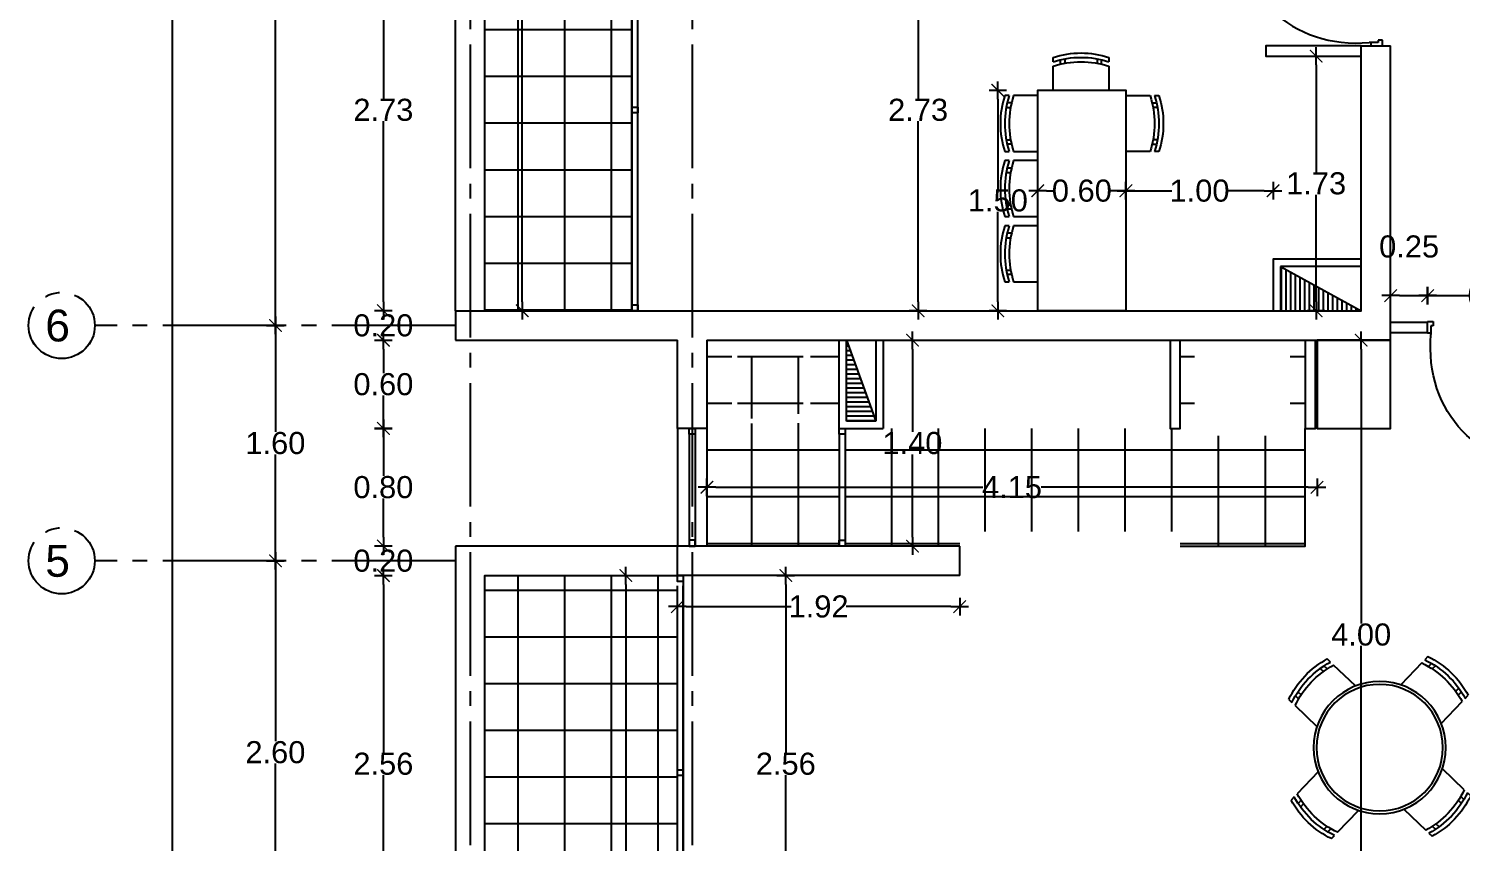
# Model space of a CAD drawing. Header units: millimetres. Extents: x 1217 to 2428, y 234 to 644.
# Drawn here: x 2349.98 to 2359.72, y 469.82 to 475.35 of the extents above; entities that cross this region are included whole.
import ezdxf

# ---------------------------------------------------------------- set-up
doc = ezdxf.new("R2010")
doc.units = ezdxf.units.MM
doc.linetypes.add('ACAD_ISO04W100', pattern=[30, 24, -3, 0, -3])
doc.layers.get('0').update_dxf_attribs({"lineweight": 5})
for name, color, linetype in [('0.1', 251, 'Continuous'), ('0.2', 2, 'Continuous'), ('0.3', 6, 'Continuous'), ('COTAS', 252, 'Continuous'), ('COTAS INTERIORES', 3, 'Continuous'), ('EJES', 8, 'Continuous'), ('MURO', 5, 'Continuous'), ('MUROS', 7, 'Continuous'), ('PUERTAS', 2, 'Continuous'), ('SHAFT', 3, 'Continuous')]:
    doc.layers.add(name, color=color, linetype=linetype)
doc.styles.add('INTERARQ', font='arial.ttf')
doc.styles.get("Standard").update_dxf_attribs({"font": 'arial.ttf'})
doc.dimstyles.new('ESCALA_1-50', dxfattribs={"dimtxt": 0.15, "dimasz": 0.06, "dimexe": 0.18, "dimexo": 0.0625, "dimgap": 0, "dimtad": 0, "dimtih": 1, "dimtoh": 1, "dimzin": 0, "dimdsep": 46, "dimtxsty": 'INTERARQ', "dimblk": 'DIMTICK', "dimcen": 0, "dimse1": 1, "dimse2": 1, "dimclrd": 256, "dimclre": 1, "dimclrt": 2, "dimadec": 0, "dimazin": 0, "dimtfac": 4.5, "dimtofl": 0, "dimtmove": 2, "dimatfit": 3, "dimldrblk": 'DIMTICK', "dimfxl": 1, "dimtolj": 1, "dimtzin": 0, "dimarcsym": 0})
pattern_1 = [(90, (807.40966, -346.0244), (-0.31749764, 2e-16), []), (180, (807.40966, -346.0244), (-2e-16, -0.31749764), [])]

# ---------------------------------------------------------------- blocks, each defined once
blk = doc.blocks.new('com')
at = {"layer": '0.1'}
for p, q in [((-0.3421, 0.6108), (-0.3209, 0.5896)), ((0.3209, 0.5896), (0.3421, 0.6108)), ((-0.3917, 0.5473), (-0.3705, 0.526)), ((-0.3449, 0.5429), (-0.3661, 0.5641)), ((-0.2997, 0.5684), (-0.1541, 0.4228)), ((0.1541, 0.4228), (0.2997, 0.5684)), ((0.3449, 0.5429), (0.3661, 0.5641)), ((0.3917, 0.5473), (0.3705, 0.526)), ((-0.5473, 0.3917), (-0.526, 0.3705)), ((0.5473, 0.3917), (0.526, 0.3705)), ((-0.5896, 0.3209), (-0.6108, 0.3421)), ((-0.4228, 0.1541), (-0.5684, 0.2997)), ((-0.5429, 0.3449), (-0.5641, 0.3661)), ((0.5684, 0.2997), (0.4228, 0.1541)), ((0.5429, 0.3449), (0.5641, 0.3661)), ((0.6108, 0.3421), (0.5896, 0.3209)), ((-0.5684, -0.2997), (-0.4228, -0.1541)), ((0.4228, -0.1541), (0.5684, -0.2997)), ((-0.6108, -0.3421), (-0.5896, -0.3209)), ((-0.5429, -0.3449), (-0.5641, -0.3661)), ((-0.5473, -0.3917), (-0.526, -0.3705)), ((0.5473, -0.3917), (0.526, -0.3705)), ((0.5429, -0.3449), (0.5641, -0.3661)), ((0.5896, -0.3209), (0.6108, -0.3421)), ((-0.1541, -0.4228), (-0.2997, -0.5684)), ((0.2997, -0.5684), (0.1541, -0.4228)), ((-0.3917, -0.5473), (-0.3705, -0.526)), ((-0.3449, -0.5429), (-0.3661, -0.5641)), ((0.3449, -0.5429), (0.3661, -0.5641)), ((0.3917, -0.5473), (0.3705, -0.526)), ((-0.3209, -0.5896), (-0.3421, -0.6108)), ((0.3421, -0.6108), (0.3209, -0.5896))]:
    blk.add_line(p, q, dxfattribs=at)
for radius in [0.45, 0.43]:
    blk.add_circle((0, 0), radius, dxfattribs=at)
for centre, start, end in [((-0.0616, 0.0616), 117.05475, 152.94525), ((-0.0404, 0.0404), 117.05475, 152.94525), ((0.0404, 0.0404), 27.05475, 62.94525), ((0.0616, 0.0616), 27.05475, 62.94525), ((-0.0192, 0.0192), 117.05475, 152.94525), ((0.0192, 0.0192), 27.05475, 62.94525), ((-0.0616, -0.0616), 207.05475, 242.94525), ((-0.0404, -0.0404), 207.05475, 242.94525), ((-0.0192, -0.0192), 207.05475, 242.94525), ((0.0192, -0.0192), 297.05475, 332.94525), ((0.0404, -0.0404), 297.05475, 332.94525), ((0.0616, -0.0616), 297.05475, 332.94525)]:
    blk.add_arc(centre, 0.6167, start, end, dxfattribs=at)
blk = doc.blocks.new('FGFGFGFG')
at = {"layer": 'PUERTAS'}
for p, q in [((381629.7039, 7752655.4584), (381629.6607, 7752655.4584)), ((381629.6607, 7752655.4584), (381629.6608, 7752654.6488)), ((381629.704, 7752654.638), (381629.7039, 7752655.4584)), ((381629.6406, 7752654.638), (381629.6608, 7752654.638)), ((381629.6608, 7752654.6488), (381629.6608, 7752654.5949)), ((381629.6608, 7752654.638), (381629.704, 7752654.638)), ((381629.6608, 7752654.5949), (381629.6742, 7752654.5949)), ((381629.6742, 7752654.5949), (381629.6742, 7752654.568)), ((381630.4569, 7752654.5949), (381630.4704, 7752654.5949)), ((381630.4569, 7752654.568), (381630.4569, 7752654.5949)), ((381630.4704, 7752654.5949), (381630.4704, 7752654.6488)), ((381630.4906, 7752654.638), (381630.4704, 7752654.638)), ((381629.6742, 7752654.568), (381629.6406, 7752654.568)), ((381630.4906, 7752654.568), (381630.4569, 7752654.568))]:
    blk.add_line(p, q, dxfattribs=at)
at = {"layer": 'PUERTAS', "extrusion": (0, 0, -1)}
blk.add_ellipse((381629.5735, 7752654.5673), major_axis=(0.7057, 0.6681), ratio=0.836444, start_param=-0.755704, end_param=0.755704, dxfattribs=at)
blk = doc.blocks.new('silla')
at = {"layer": '0.1', "ltscale": 3}
for p, q in [((0.1638, 0.38), (0, 0.38)), ((0.1777, 0.33), (0.2077, 0.33)), ((0.2139, 0.3), (0.1839, 0.3)), ((0.2238, 0.38), (0.1938, 0.38)), ((0, 0), (0.1638, 0)), ((0.1777, 0.05), (0.2077, 0.05)), ((0.2139, 0.08), (0.1839, 0.08)), ((0.1938, 0), (0.2238, 0))]:
    blk.add_line(p, q, dxfattribs=at)
for centre in [(-0.4228, 0.19), (-0.3928, 0.19), (-0.3628, 0.19)]:
    blk.add_arc(centre, 0.6167, 342.05475, 17.94525, dxfattribs=at)
blk = doc.blocks.new('DIMTICK')
at = {"color": 1}
for p, q in [((-1, 0), (1, 0)), ((0, 1), (0, -1))]:
    blk.add_line(p, q, dxfattribs=at)
at = {"color": 3, "const_width": 0.141}
blk.add_lwpolyline([(0.71, 0.71), (-0.71, -0.71)], dxfattribs=at)
blk = doc.blocks.new('*D561')
at = {"layer": 'COTAS', "lineweight": -2, "ltscale": 3, "transparency": 16777216}
for p, q in [((2352.389, 471.8912), (2352.389, 471.9512)), ((2352.389, 471.5712), (2352.389, 471.5112))]:
    blk.add_line(p, q, dxfattribs=at)
at = {"layer": 'DEFPOINTS', "color": 0, "ltscale": 3, "transparency": 16777216}
for p in [(2352.389, 471.8312), (2352.8784, 471.8312), (2353.0784, 471.6312)]:
    blk.add_point(p, dxfattribs=at)
at = {"layer": 'COTAS', "lineweight": -2, "ltscale": 3, "transparency": 16777216, "xscale": 0.06, "yscale": 0.06, "zscale": 0.06}
for p, rotation in [((2352.389, 471.8312), 270), ((2352.389, 471.6312), 90)]:
    blk.add_blockref('DIMTICK', p, dxfattribs=dict(at, rotation=rotation))
at = {"layer": 'COTAS', "color": 2, "ltscale": 3, "transparency": 16777216, "insert": (2352.389, 471.7312), "char_height": 0.15, "attachment_point": 5, "style": 'INTERARQ'}
blk.add_mtext('\\A1;0.20', dxfattribs=at)
blk = doc.blocks.new('*D562')
at = {"layer": 'COTAS', "lineweight": -2, "ltscale": 3, "transparency": 16777216}
for p, q in [((2352.389, 472.571), (2352.389, 472.3077)), ((2352.389, 471.8912), (2352.389, 472.1545))]:
    blk.add_line(p, q, dxfattribs=at)
at = {"layer": 'DEFPOINTS', "color": 0, "ltscale": 3, "transparency": 16777216}
for p in [(2352.389, 472.631), (2354.3885, 472.631), (2352.8784, 471.8312)]:
    blk.add_point(p, dxfattribs=at)
at = {"layer": 'COTAS', "lineweight": -2, "ltscale": 3, "transparency": 16777216, "xscale": 0.06, "yscale": 0.06, "zscale": 0.06}
for p, rotation in [((2352.389, 472.631), 90), ((2352.389, 471.8312), 270)]:
    blk.add_blockref('DIMTICK', p, dxfattribs=dict(at, rotation=rotation))
at = {"layer": 'COTAS', "color": 2, "ltscale": 3, "transparency": 16777216, "insert": (2352.389, 472.2311), "char_height": 0.15, "attachment_point": 5, "style": 'INTERARQ'}
blk.add_mtext('\\A1;0.80', dxfattribs=at)
blk = doc.blocks.new('*D563')
at = {"layer": 'COTAS', "lineweight": -2, "ltscale": 3, "transparency": 16777216}
for p, q in [((2352.389, 473.1707), (2352.389, 473.0074)), ((2352.389, 472.691), (2352.389, 472.8543))]:
    blk.add_line(p, q, dxfattribs=at)
at = {"layer": 'DEFPOINTS', "color": 0, "ltscale": 3, "transparency": 16777216}
for p in [(2352.389, 473.2307), (2354.3885, 473.2307), (2354.3885, 472.631)]:
    blk.add_point(p, dxfattribs=at)
at = {"layer": 'COTAS', "lineweight": -2, "ltscale": 3, "transparency": 16777216, "xscale": 0.06, "yscale": 0.06, "zscale": 0.06}
for p, rotation in [((2352.389, 473.2307), 90), ((2352.389, 472.631), 270)]:
    blk.add_blockref('DIMTICK', p, dxfattribs=dict(at, rotation=rotation))
at = {"layer": 'COTAS', "color": 2, "ltscale": 3, "transparency": 16777216, "insert": (2352.389, 472.9308), "char_height": 0.15, "attachment_point": 5, "style": 'INTERARQ'}
blk.add_mtext('\\A1;0.60', dxfattribs=at)
blk = doc.blocks.new('*D564')
at = {"layer": 'COTAS', "lineweight": -2, "ltscale": 3, "transparency": 16777216}
for p, q in [((2352.389, 473.4907), (2352.389, 473.5507)), ((2352.389, 473.1707), (2352.389, 473.1107))]:
    blk.add_line(p, q, dxfattribs=at)
at = {"layer": 'DEFPOINTS', "color": 0, "ltscale": 3, "transparency": 16777216}
for p in [(2352.389, 473.4307), (2352.8784, 473.4307, 0), (2354.3885, 473.2307)]:
    blk.add_point(p, dxfattribs=at)
at = {"layer": 'COTAS', "lineweight": -2, "ltscale": 3, "transparency": 16777216, "xscale": 0.06, "yscale": 0.06, "zscale": 0.06}
for p, rotation in [((2352.389, 473.4307), 270), ((2352.389, 473.2307), 90)]:
    blk.add_blockref('DIMTICK', p, dxfattribs=dict(at, rotation=rotation))
at = {"layer": 'COTAS', "color": 2, "ltscale": 3, "transparency": 16777216, "insert": (2352.389, 473.3307), "char_height": 0.15, "attachment_point": 5, "style": 'INTERARQ'}
blk.add_mtext('\\A1;0.20', dxfattribs=at)
blk = doc.blocks.new('*D575')
at = {"layer": 'COTAS', "lineweight": -2, "ltscale": 3, "transparency": 16777216}
for p, q in [((2351.6548, 478.8682), (2351.6548, 476.206)), ((2351.6548, 473.3907), (2351.6548, 476.0528))]:
    blk.add_line(p, q, dxfattribs=at)
at = {"layer": 'DEFPOINTS', "color": 0, "ltscale": 3, "transparency": 16777216}
for p in [(2352.8784, 478.9282), (2351.6548, 473.3307), (2352.8784, 473.3307, 0)]:
    blk.add_point(p, dxfattribs=at)
at = {"layer": 'COTAS', "lineweight": -2, "ltscale": 3, "transparency": 16777216, "xscale": 0.06, "yscale": 0.06, "zscale": 0.06}
for p, rotation in [((2351.6548, 478.9282), 90), ((2351.6548, 473.3307), 270)]:
    blk.add_blockref('DIMTICK', p, dxfattribs=dict(at, rotation=rotation))
at = {"layer": 'COTAS', "color": 2, "ltscale": 3, "transparency": 16777216, "insert": (2351.6548, 476.1294), "char_height": 0.15, "attachment_point": 5, "style": 'INTERARQ'}
blk.add_mtext('\\A1;5.60', dxfattribs=at)
blk = doc.blocks.new('*D576')
at = {"layer": 'COTAS', "lineweight": -2, "ltscale": 3, "transparency": 16777216}
for p, q in [((2351.6548, 473.2707), (2351.6548, 472.6075)), ((2351.6548, 471.7911), (2351.6548, 472.4543))]:
    blk.add_line(p, q, dxfattribs=at)
at = {"layer": 'DEFPOINTS', "color": 0, "ltscale": 3, "transparency": 16777216}
for p in [(2352.8784, 473.3307, 0), (2351.6548, 471.7311), (2352.8784, 471.7311)]:
    blk.add_point(p, dxfattribs=at)
at = {"layer": 'COTAS', "lineweight": -2, "ltscale": 3, "transparency": 16777216, "xscale": 0.06, "yscale": 0.06, "zscale": 0.06}
for p, rotation in [((2351.6548, 473.3307), 90), ((2351.6548, 471.7311), 270)]:
    blk.add_blockref('DIMTICK', p, dxfattribs=dict(at, rotation=rotation))
at = {"layer": 'COTAS', "color": 2, "ltscale": 3, "transparency": 16777216, "insert": (2351.6548, 472.5309), "char_height": 0.15, "attachment_point": 5, "style": 'INTERARQ'}
blk.add_mtext('\\A1;1.60', dxfattribs=at)
blk = doc.blocks.new('*D577')
at = {"layer": 'COTAS', "lineweight": -2, "ltscale": 3, "transparency": 16777216}
for p, q in [((2351.6548, 471.6711), (2351.6548, 470.5061)), ((2351.6548, 469.1878), (2351.6548, 470.3529))]:
    blk.add_line(p, q, dxfattribs=at)
at = {"layer": 'DEFPOINTS', "color": 0, "ltscale": 3, "transparency": 16777216}
for p in [(2352.8784, 471.7311), (2351.6548, 469.1278), (2352.8784, 469.1278, 0)]:
    blk.add_point(p, dxfattribs=at)
at = {"layer": 'COTAS', "lineweight": -2, "ltscale": 3, "transparency": 16777216, "xscale": 0.06, "yscale": 0.06, "zscale": 0.06}
for p, rotation in [((2351.6548, 471.7311), 90), ((2351.6548, 469.1278), 270)]:
    blk.add_blockref('DIMTICK', p, dxfattribs=dict(at, rotation=rotation))
at = {"layer": 'COTAS', "color": 2, "ltscale": 3, "transparency": 16777216, "insert": (2351.6548, 470.4295), "char_height": 0.15, "attachment_point": 5, "style": 'INTERARQ'}
blk.add_mtext('\\A1;2.60', dxfattribs=at)
blk = doc.blocks.new('*D579')
at = {"layer": 'COTAS', "lineweight": -2, "ltscale": 3, "transparency": 16777216}
for p, q in [((2350.9562, 495.1033), (2350.9562, 478.6798)), ((2350.9562, 462.5893), (2350.9562, 478.5265))]:
    blk.add_line(p, q, dxfattribs=at)
at = {"layer": 'DEFPOINTS', "color": 0, "ltscale": 3, "transparency": 16777216}
for p in [(2350.9562, 495.1633), (2355.3008, 495.1633, 0), (2355.1905, 462.5293, 0)]:
    blk.add_point(p, dxfattribs=at)
at = {"layer": 'COTAS', "lineweight": -2, "ltscale": 3, "transparency": 16777216, "xscale": 0.06, "yscale": 0.06, "zscale": 0.06}
for p, rotation in [((2350.9562, 495.1633), 90), ((2350.9562, 462.5293), 270)]:
    blk.add_blockref('DIMTICK', p, dxfattribs=dict(at, rotation=rotation))
at = {"layer": 'COTAS', "color": 2, "ltscale": 3, "transparency": 16777216, "insert": (2350.9562, 478.6032), "char_height": 0.15, "attachment_point": 5, "style": 'INTERARQ'}
blk.add_mtext('\\A1;32.63', dxfattribs=at)
blk = doc.blocks.new('*D607')
at = {"layer": 'COTAS', "lineweight": -2, "ltscale": 3, "transparency": 16777216}
for p, q in [((2352.389, 476.1007), (2352.389, 474.8723)), ((2352.389, 473.4907), (2352.389, 474.7191))]:
    blk.add_line(p, q, dxfattribs=at)
at = {"layer": 'DEFPOINTS', "color": 0, "ltscale": 3, "transparency": 16777216}
for p in [(2354.3257, 476.1607, 0), (2352.389, 473.4307), (2352.8784, 473.4307)]:
    blk.add_point(p, dxfattribs=at)
at = {"layer": 'COTAS', "lineweight": -2, "ltscale": 3, "transparency": 16777216, "xscale": 0.06, "yscale": 0.06, "zscale": 0.06}
for p, rotation in [((2352.389, 476.1607), 90), ((2352.389, 473.4307), 270)]:
    blk.add_blockref('DIMTICK', p, dxfattribs=dict(at, rotation=rotation))
at = {"layer": 'COTAS', "color": 2, "ltscale": 3, "transparency": 16777216, "insert": (2352.389, 474.7957), "char_height": 0.15, "attachment_point": 5, "style": 'INTERARQ'}
blk.add_mtext('\\A1;2.73', dxfattribs=at)
blk = doc.blocks.new('*D622')
at = {"layer": 'COTAS', "lineweight": -2, "ltscale": 3, "transparency": 16777216}
for p, q in [((2352.389, 471.5712), (2352.389, 470.4277)), ((2352.389, 469.1312), (2352.389, 470.2746))]:
    blk.add_line(p, q, dxfattribs=at)
at = {"layer": 'DEFPOINTS', "color": 0, "ltscale": 3, "transparency": 16777216}
for p in [(2352.389, 471.6312), (2353.0784, 471.6312), (2354.7103, 469.0712, 0)]:
    blk.add_point(p, dxfattribs=at)
at = {"layer": 'COTAS', "lineweight": -2, "ltscale": 3, "transparency": 16777216, "xscale": 0.06, "yscale": 0.06, "zscale": 0.06}
for p, rotation in [((2352.389, 471.6312), 90), ((2352.389, 469.0712), 270)]:
    blk.add_blockref('DIMTICK', p, dxfattribs=dict(at, rotation=rotation))
at = {"layer": 'COTAS', "color": 2, "ltscale": 3, "transparency": 16777216, "insert": (2352.389, 470.3512), "char_height": 0.15, "attachment_point": 5, "style": 'INTERARQ'}
blk.add_mtext('\\A1;2.56', dxfattribs=at)
blk = doc.blocks.new('*D623')
at = {"layer": 'COTAS INTERIORES', "lineweight": -2, "ltscale": 3, "transparency": 16777216}
for p, q in [((2355.1251, 471.5711), (2355.1251, 470.4277)), ((2355.1251, 469.1312), (2355.1251, 470.2746))]:
    blk.add_line(p, q, dxfattribs=at)
at = {"layer": 'DEFPOINTS', "color": 0, "ltscale": 3, "transparency": 16777216}
for p in [(2354.8497, 471.6311, 0), (2354.8497, 469.0712, 0), (2355.1251, 469.0712)]:
    blk.add_point(p, dxfattribs=at)
at = {"layer": 'COTAS INTERIORES', "lineweight": -2, "ltscale": 3, "transparency": 16777216, "xscale": 0.06, "yscale": 0.06, "zscale": 0.06}
for p, rotation in [((2355.1251, 471.6311), 90), ((2355.1251, 469.0712), 270)]:
    blk.add_blockref('DIMTICK', p, dxfattribs=dict(at, rotation=rotation))
at = {"layer": 'COTAS INTERIORES', "color": 2, "ltscale": 3, "transparency": 16777216, "insert": (2355.1251, 470.3511), "char_height": 0.15, "attachment_point": 5, "style": 'INTERARQ'}
blk.add_mtext('\\A1;2.56', dxfattribs=at)
blk = doc.blocks.new('*D628')
at = {"layer": 'COTAS INTERIORES', "lineweight": -2, "ltscale": 3, "transparency": 16777216}
for p, q in [((2355.9862, 473.1707), (2355.9862, 472.6075)), ((2355.9862, 471.8911), (2355.9862, 472.4543))]:
    blk.add_line(p, q, dxfattribs=at)
at = {"layer": 'DEFPOINTS', "color": 0, "ltscale": 3, "transparency": 16777216}
for p in [(2355.9862, 473.2307), (2356.913, 473.2307, 0), (2356.1226, 471.8311, 0)]:
    blk.add_point(p, dxfattribs=at)
at = {"layer": 'COTAS INTERIORES', "lineweight": -2, "ltscale": 3, "transparency": 16777216, "xscale": 0.06, "yscale": 0.06, "zscale": 0.06}
for p, rotation in [((2355.9862, 473.2307), 90), ((2355.9862, 471.8311), 270)]:
    blk.add_blockref('DIMTICK', p, dxfattribs=dict(at, rotation=rotation))
at = {"layer": 'COTAS INTERIORES', "color": 2, "ltscale": 3, "transparency": 16777216, "insert": (2355.9862, 472.5309), "char_height": 0.15, "attachment_point": 5, "style": 'INTERARQ'}
blk.add_mtext('\\A1;1.40', dxfattribs=at)
blk = doc.blocks.new('*D629')
at = {"layer": 'COTAS INTERIORES', "lineweight": -2, "ltscale": 3, "transparency": 16777216}
blk.add_line((2359.2974, 473.5336), (2359.4294, 473.5336), dxfattribs=at)
at = {"layer": 'DEFPOINTS', "color": 0, "ltscale": 3, "transparency": 16777216}
for p in [(2359.4894, 473.5336), (2359.2374, 473.3507, 0), (2359.4894, 473.3507, 0)]:
    blk.add_point(p, dxfattribs=at)
at = {"layer": 'COTAS INTERIORES', "lineweight": -2, "ltscale": 3, "transparency": 16777216, "xscale": 0.06, "yscale": 0.06, "zscale": 0.06, "rotation": 180}
blk.add_blockref('DIMTICK', (2359.2374, 473.5336), dxfattribs=at)
at = {"layer": 'COTAS INTERIORES', "lineweight": -2, "ltscale": 3, "transparency": 16777216, "xscale": 0.06, "yscale": 0.06, "zscale": 0.06}
blk.add_blockref('DIMTICK', (2359.4894, 473.5336), dxfattribs=at)
at = {"layer": 'COTAS INTERIORES', "color": 2, "ltscale": 3, "transparency": 16777216, "insert": (2359.3634, 473.8668), "char_height": 0.15, "attachment_point": 5, "style": 'INTERARQ'}
blk.add_mtext('\\A1;0.25', dxfattribs=at)
blk = doc.blocks.new('*D630')
at = {"layer": 'COTAS INTERIORES', "lineweight": -2, "ltscale": 3, "transparency": 16777216}
for p, q in [((2359.5494, 473.5336), (2359.769, 473.5336)), ((2360.3794, 473.5336), (2360.1598, 473.5336))]:
    blk.add_line(p, q, dxfattribs=at)
at = {"layer": 'DEFPOINTS', "color": 0, "ltscale": 3, "transparency": 16777216}
for p in [(2360.4394, 473.6283), (2360.4394, 473.5336), (2359.4894, 473.3507, 0)]:
    blk.add_point(p, dxfattribs=at)
at = {"layer": 'COTAS INTERIORES', "lineweight": -2, "ltscale": 3, "transparency": 16777216, "xscale": 0.06, "yscale": 0.06, "zscale": 0.06, "rotation": 180}
blk.add_blockref('DIMTICK', (2359.4894, 473.5336), dxfattribs=at)
at = {"layer": 'COTAS INTERIORES', "lineweight": -2, "ltscale": 3, "transparency": 16777216, "xscale": 0.06, "yscale": 0.06, "zscale": 0.06}
blk.add_blockref('DIMTICK', (2360.4394, 473.5336), dxfattribs=at)
at = {"layer": 'COTAS INTERIORES', "color": 2, "ltscale": 3, "transparency": 16777216, "insert": (2359.9644, 473.5336), "char_height": 0.15, "attachment_point": 5, "style": 'INTERARQ'}
blk.add_mtext('\\A1;0.95', dxfattribs=at)
blk = doc.blocks.new('*D632')
at = {"layer": 'COTAS INTERIORES', "lineweight": -2, "ltscale": 3, "transparency": 16777216}
for p, q in [((2354.4485, 471.42), (2355.1611, 471.42)), ((2356.2476, 471.42), (2355.535, 471.42))]:
    blk.add_line(p, q, dxfattribs=at)
at = {"layer": 'DEFPOINTS', "color": 0, "ltscale": 3, "transparency": 16777216}
for p in [(2354.3885, 471.7312, 0), (2356.3076, 471.7311, 0), (2356.3076, 471.42)]:
    blk.add_point(p, dxfattribs=at)
at = {"layer": 'COTAS INTERIORES', "lineweight": -2, "ltscale": 3, "transparency": 16777216, "xscale": 0.06, "yscale": 0.06, "zscale": 0.06, "rotation": 180}
blk.add_blockref('DIMTICK', (2354.3885, 471.42), dxfattribs=at)
at = {"layer": 'COTAS INTERIORES', "lineweight": -2, "ltscale": 3, "transparency": 16777216, "xscale": 0.06, "yscale": 0.06, "zscale": 0.06}
blk.add_blockref('DIMTICK', (2356.3076, 471.42), dxfattribs=at)
at = {"layer": 'COTAS INTERIORES', "color": 2, "ltscale": 3, "transparency": 16777216, "insert": (2355.348, 471.42), "char_height": 0.15, "attachment_point": 5, "style": 'INTERARQ'}
blk.add_mtext('\\A1;1.92', dxfattribs=at)
blk = doc.blocks.new('*D633')
at = {"layer": 'COTAS INTERIORES', "lineweight": -2, "ltscale": 3, "transparency": 16777216}
for p, q in [((2354.0383, 471.5712), (2354.0383, 469.1428)), ((2354.0383, 466.5612), (2354.0383, 468.9896))]:
    blk.add_line(p, q, dxfattribs=at)
at = {"layer": 'DEFPOINTS', "color": 0, "ltscale": 3, "transparency": 16777216}
for p in [(2353.0784, 471.6312, 0), (2354.0383, 471.6312), (2353.0784, 466.5012, 0)]:
    blk.add_point(p, dxfattribs=at)
at = {"layer": 'COTAS INTERIORES', "lineweight": -2, "ltscale": 3, "transparency": 16777216, "xscale": 0.06, "yscale": 0.06, "zscale": 0.06}
for p, rotation in [((2354.0383, 471.6312), 90), ((2354.0383, 466.5012), 270)]:
    blk.add_blockref('DIMTICK', p, dxfattribs=dict(at, rotation=rotation))
at = {"layer": 'COTAS INTERIORES', "color": 2, "ltscale": 3, "transparency": 16777216, "insert": (2354.0383, 469.0662), "char_height": 0.15, "attachment_point": 5, "style": 'INTERARQ'}
blk.add_mtext('\\A1;5.13', dxfattribs=at)
blk = doc.blocks.new('*D643')
at = {"layer": 'COTAS INTERIORES', "lineweight": -2, "ltscale": 3, "transparency": 16777216}
for p, q in [((2359.0374, 473.1707), (2359.0374, 471.3059)), ((2359.0374, 469.2879), (2359.0374, 471.1527))]:
    blk.add_line(p, q, dxfattribs=at)
at = {"layer": 'DEFPOINTS', "color": 0, "ltscale": 3, "transparency": 16777216}
for p in [(2359.0374, 473.2307, 0), (2359.0374, 473.2307), (2359.0374, 469.2279, 0)]:
    blk.add_point(p, dxfattribs=at)
at = {"layer": 'COTAS INTERIORES', "lineweight": -2, "ltscale": 3, "transparency": 16777216, "xscale": 0.06, "yscale": 0.06, "zscale": 0.06}
for p, rotation in [((2359.0374, 473.2307), 90), ((2359.0374, 469.2279), 270)]:
    blk.add_blockref('DIMTICK', p, dxfattribs=dict(at, rotation=rotation))
at = {"layer": 'COTAS INTERIORES', "color": 2, "ltscale": 3, "transparency": 16777216, "insert": (2359.0374, 471.2293), "char_height": 0.15, "attachment_point": 5, "style": 'INTERARQ'}
blk.add_mtext('\\A1;4.00', dxfattribs=at)
blk = doc.blocks.new('*D650')
at = {"layer": 'COTAS INTERIORES', "lineweight": -2, "ltscale": 3, "transparency": 16777216}
for p, q in [((2354.6485, 472.2311), (2356.4646, 472.2311)), ((2358.6774, 472.2311), (2356.8614, 472.2311))]:
    blk.add_line(p, q, dxfattribs=at)
at = {"layer": 'DEFPOINTS', "color": 0, "ltscale": 3, "transparency": 16777216}
for p in [(2354.5885, 473.2307, 0), (2358.7374, 473.2307, 0), (2358.7374, 472.2311)]:
    blk.add_point(p, dxfattribs=at)
at = {"layer": 'COTAS INTERIORES', "lineweight": -2, "ltscale": 3, "transparency": 16777216, "xscale": 0.06, "yscale": 0.06, "zscale": 0.06, "rotation": 180}
blk.add_blockref('DIMTICK', (2354.5885, 472.2311), dxfattribs=at)
at = {"layer": 'COTAS INTERIORES', "lineweight": -2, "ltscale": 3, "transparency": 16777216, "xscale": 0.06, "yscale": 0.06, "zscale": 0.06}
blk.add_blockref('DIMTICK', (2358.7374, 472.2311), dxfattribs=at)
at = {"layer": 'COTAS INTERIORES', "color": 2, "ltscale": 3, "transparency": 16777216, "insert": (2356.663, 472.2311), "char_height": 0.15, "attachment_point": 5, "style": 'INTERARQ'}
blk.add_mtext('\\A1;4.15', dxfattribs=at)
blk = doc.blocks.new('*D675')
at = {"layer": 'COTAS INTERIORES', "lineweight": -2, "ltscale": 3, "transparency": 16777216}
for p, q in [((2353.3336, 478.7682), (2353.3336, 476.206)), ((2353.3336, 473.4907), (2353.3336, 476.0529))]:
    blk.add_line(p, q, dxfattribs=at)
at = {"layer": 'DEFPOINTS', "color": 0, "ltscale": 3, "transparency": 16777216}
for p in [(2353.3336, 478.8282), (2353.4714, 478.8282, 0), (2353.398, 473.4307, 0)]:
    blk.add_point(p, dxfattribs=at)
at = {"layer": 'COTAS INTERIORES', "lineweight": -2, "ltscale": 3, "transparency": 16777216, "xscale": 0.06, "yscale": 0.06, "zscale": 0.06}
for p, rotation in [((2353.3336, 478.8282), 90), ((2353.3336, 473.4307), 270)]:
    blk.add_blockref('DIMTICK', p, dxfattribs=dict(at, rotation=rotation))
at = {"layer": 'COTAS INTERIORES', "color": 2, "ltscale": 3, "transparency": 16777216, "insert": (2353.3336, 476.1294), "char_height": 0.15, "attachment_point": 5, "style": 'INTERARQ'}
blk.add_mtext('\\A1;5.40', dxfattribs=at)
blk = doc.blocks.new('*D676')
at = {"layer": 'COTAS INTERIORES', "lineweight": -2, "ltscale": 3, "transparency": 16777216}
for p, q in [((2356.0248, 476.1007), (2356.0248, 474.8723)), ((2356.0248, 473.4907), (2356.0248, 474.7191))]:
    blk.add_line(p, q, dxfattribs=at)
at = {"layer": 'DEFPOINTS', "color": 0, "ltscale": 3, "transparency": 16777216}
for p in [(2356.6032, 476.1607, 0), (2356.0248, 473.4307), (2356.5268, 473.4307, 0)]:
    blk.add_point(p, dxfattribs=at)
at = {"layer": 'COTAS INTERIORES', "lineweight": -2, "ltscale": 3, "transparency": 16777216, "xscale": 0.06, "yscale": 0.06, "zscale": 0.06}
for p, rotation in [((2356.0248, 476.1607), 90), ((2356.0248, 473.4307), 270)]:
    blk.add_blockref('DIMTICK', p, dxfattribs=dict(at, rotation=rotation))
at = {"layer": 'COTAS INTERIORES', "color": 2, "ltscale": 3, "transparency": 16777216, "insert": (2356.0248, 474.7957), "char_height": 0.15, "attachment_point": 5, "style": 'INTERARQ'}
blk.add_mtext('\\A1;2.73', dxfattribs=at)
blk = doc.blocks.new('*D678')
at = {"layer": 'COTAS INTERIORES', "lineweight": -2, "ltscale": 3, "transparency": 16777216}
for p, q in [((2357.498, 474.2464), (2357.7506, 474.2464)), ((2358.3782, 474.2464), (2358.1256, 474.2464))]:
    blk.add_line(p, q, dxfattribs=at)
at = {"layer": 'DEFPOINTS', "color": 0, "ltscale": 3, "transparency": 16777216}
for p in [(2357.438, 474.2322, 0), (2358.4382, 474.2464), (2358.4382, 474.2461, 0)]:
    blk.add_point(p, dxfattribs=at)
at = {"layer": 'COTAS INTERIORES', "lineweight": -2, "ltscale": 3, "transparency": 16777216, "xscale": 0.06, "yscale": 0.06, "zscale": 0.06, "rotation": 180}
blk.add_blockref('DIMTICK', (2357.438, 474.2464), dxfattribs=at)
at = {"layer": 'COTAS INTERIORES', "lineweight": -2, "ltscale": 3, "transparency": 16777216, "xscale": 0.06, "yscale": 0.06, "zscale": 0.06}
blk.add_blockref('DIMTICK', (2358.4382, 474.2464), dxfattribs=at)
at = {"layer": 'COTAS INTERIORES', "color": 2, "ltscale": 3, "transparency": 16777216, "insert": (2357.9381, 474.2464), "char_height": 0.15, "attachment_point": 5, "style": 'INTERARQ'}
blk.add_mtext('\\A1;1.00', dxfattribs=at)
blk = doc.blocks.new('*D679')
at = {"layer": 'COTAS INTERIORES', "lineweight": -2, "ltscale": 3, "transparency": 16777216}
for p, q in [((2356.5669, 474.8692), (2356.5669, 474.2565)), ((2356.5669, 473.4907), (2356.5669, 474.1034))]:
    blk.add_line(p, q, dxfattribs=at)
at = {"layer": 'DEFPOINTS', "color": 0, "ltscale": 3, "transparency": 16777216}
for p in [(2357.138, 474.9292, 0), (2356.5669, 473.4307), (2357.138, 473.4307, 0)]:
    blk.add_point(p, dxfattribs=at)
at = {"layer": 'COTAS INTERIORES', "lineweight": -2, "ltscale": 3, "transparency": 16777216, "xscale": 0.06, "yscale": 0.06, "zscale": 0.06}
for p, rotation in [((2356.5669, 474.9292), 90), ((2356.5669, 473.4307), 270)]:
    blk.add_blockref('DIMTICK', p, dxfattribs=dict(at, rotation=rotation))
at = {"layer": 'COTAS INTERIORES', "color": 2, "ltscale": 3, "transparency": 16777216, "insert": (2356.5669, 474.1799), "char_height": 0.15, "attachment_point": 5, "style": 'INTERARQ'}
blk.add_mtext('\\A1;1.50', dxfattribs=at)
blk = doc.blocks.new('*D680')
at = {"layer": 'COTAS INTERIORES', "lineweight": -2, "ltscale": 3, "transparency": 16777216}
for p, q in [((2356.898, 474.2464), (2356.9435, 474.2464)), ((2357.378, 474.2464), (2357.3326, 474.2464))]:
    blk.add_line(p, q, dxfattribs=at)
at = {"layer": 'DEFPOINTS', "color": 0, "ltscale": 3, "transparency": 16777216}
for p in [(2356.838, 474.9292), (2356.838, 474.2464), (2357.438, 474.2322, 0)]:
    blk.add_point(p, dxfattribs=at)
at = {"layer": 'COTAS INTERIORES', "lineweight": -2, "ltscale": 3, "transparency": 16777216, "xscale": 0.06, "yscale": 0.06, "zscale": 0.06, "rotation": 180}
blk.add_blockref('DIMTICK', (2356.838, 474.2464), dxfattribs=at)
at = {"layer": 'COTAS INTERIORES', "lineweight": -2, "ltscale": 3, "transparency": 16777216, "xscale": 0.06, "yscale": 0.06, "zscale": 0.06}
blk.add_blockref('DIMTICK', (2357.438, 474.2464), dxfattribs=at)
at = {"layer": 'COTAS INTERIORES', "color": 2, "ltscale": 3, "transparency": 16777216, "insert": (2357.138, 474.2464), "char_height": 0.15, "attachment_point": 5, "style": 'INTERARQ'}
blk.add_mtext('\\A1;0.60', dxfattribs=at)
blk = doc.blocks.new('*D681')
at = {"layer": 'COTAS INTERIORES', "lineweight": -2, "ltscale": 3, "transparency": 16777216}
for p, q in [((2358.7312, 475.1015), (2358.7312, 474.3728)), ((2358.7312, 473.4907), (2358.7312, 474.2195))]:
    blk.add_line(p, q, dxfattribs=at)
at = {"layer": 'DEFPOINTS', "color": 0, "ltscale": 3, "transparency": 16777216}
for p in [(2358.388, 475.1615, 0), (2358.388, 473.4307, 0), (2358.7312, 473.4307)]:
    blk.add_point(p, dxfattribs=at)
at = {"layer": 'COTAS INTERIORES', "lineweight": -2, "ltscale": 3, "transparency": 16777216, "xscale": 0.06, "yscale": 0.06, "zscale": 0.06}
for p, rotation in [((2358.7312, 475.1615), 90), ((2358.7312, 473.4307), 270)]:
    blk.add_blockref('DIMTICK', p, dxfattribs=dict(at, rotation=rotation))
at = {"layer": 'COTAS INTERIORES', "color": 2, "ltscale": 3, "transparency": 16777216, "insert": (2358.7312, 474.2961), "char_height": 0.15, "attachment_point": 5, "style": 'INTERARQ'}
blk.add_mtext('\\A1;1.73', dxfattribs=at)

msp = doc.modelspace()

# ---------------------------------------------------------------- hatches: boundary and pattern name
at = {"layer": '0.1'}
h = msp.add_hatch(dxfattribs=at)
h.set_pattern_fill('NET', color=256, scale=0.099999, angle=-270, style=0)
h.set_pattern_definition(pattern_1)
h.paths.add_polyline_path([(2354.07841, 473.43068), (2353.07842, 473.43068), (2353.07842, 478.8282), (2354.07841, 478.8282)])
h = msp.add_hatch(dxfattribs=at)
h.set_pattern_fill('NET', color=256, scale=0.099999, angle=-270, style=0)
h.set_pattern_definition(pattern_1)
h.paths.add_polyline_path([(2358.65683, 471.83114), (2357.80759, 471.83114), (2357.80759, 471.93115), (2356.3076, 471.93114), (2356.3076, 471.83114), (2355.52845, 471.83115), (2355.52845, 472.59099), (2355.52845, 472.63097), (2355.78836, 472.63082), (2357.73752, 472.631), (2357.80752, 472.631), (2357.80752, 473.23069), (2357.97941, 473.23069), (2357.97941, 473.18068), (2357.91757, 473.18068, 0.4142136), (2357.90441, 473.16752), (2357.90441, 472.59385, 0.4142136), (2357.91757, 472.58069), (2358.54124, 472.58069, 0.4142136), (2358.5544, 472.59385), (2358.5544, 473.16752, 0.4142136), (2358.54124, 473.18068), (2358.4794, 473.18068), (2358.4794, 473.23069), (2358.65683, 473.23069), (2358.65683, 472.63108)])
h.paths.add_polyline_path([(2355.48844, 471.87115), (2355.48844, 471.83115), (2354.58845, 471.83115), (2354.58846, 472.631), (2354.58847, 472.631), (2354.58847, 473.23069), (2355.48845, 473.23069), (2355.48845, 472.631), (2355.48845, 472.591), (2355.48845, 471.87115)])
h.paths.add_polyline_path([(2355.19385, 472.66564, 0.4142136), (2355.29298, 472.76477), (2355.29298, 473.20589, 0.4142136), (2355.26819, 473.23067), (2354.78246, 473.23067, 0.4142136), (2354.75768, 473.20589), (2354.75768, 472.76477, 0.4142136), (2354.85681, 472.66564)], flags=16)
h.paths.add_polyline_path([(2355.24341, 472.80614), (2355.24341, 473.12258), (2354.79783, 473.12258), (2354.79783, 472.80614, 0.4142136), (2354.90524, 472.69872), (2355.136, 472.69872, 0.4142102)], flags=0)
h.paths.add_polyline_path([(2355.08915, 472.75981, 1), (2355.05941, 472.75981, 1)], flags=0)
h.paths.add_polyline_path([(2354.99124, 472.75981, 1), (2354.9615, 472.75981, 1)], flags=0)
h.paths.add_polyline_path([(2355.18828, 472.75981, 1), (2355.15854, 472.75981, 1)], flags=0)
h.paths.add_polyline_path([(2354.89211, 472.75981, 1), (2354.86237, 472.75981, 1)], flags=0)
h = msp.add_hatch(dxfattribs=at)
h.set_pattern_fill('NET', color=256, scale=0.099999, angle=-270, style=0)
h.set_pattern_definition(pattern_1)
h.paths.add_polyline_path([(2354.38848, 471.63115), (2353.07842, 471.63115), (2353.07842, 466.50123), (2353.76125, 466.50123), (2354.38846, 466.50121)])
at = {"layer": 'SHAFT'}
h = msp.add_hatch(dxfattribs=at)
h.set_pattern_fill('ANSI31', color=256, scale=0.01, angle=-315, style=0)
h.set_pattern_definition([(90, (-7750930.562246, 382038.49363), (-0.03174976396298, 8e-17), [])])
h.paths.add_polyline_path([(2358.4881, 473.43068), (2358.48813, 473.73062), (2359.03794, 473.43068)])
at = {"layer": 'SHAFT', "linetype": 'ByBlock'}
h = msp.add_hatch(dxfattribs=at)
h.set_pattern_fill('ANSI31', color=256, scale=0.01, angle=-405, style=0)
h.set_pattern_definition([(180, (7755639.19671, -381059.462592), (-6e-17, -0.03174976629765), [])])
h.paths.add_polyline_path([(2355.73836, 472.68082), (2355.53845, 473.23064), (2355.53845, 472.88161), (2355.53845, 472.681)])

# ---------------------------------------------------------------- linework, layer by layer
at = {"layer": '0.1', "elevation": 0}
msp.add_lwpolyline([(2354.07841, 473.43068), (2353.07842, 473.43068), (2353.07842, 478.8282), (2354.07841, 478.8282)], close=True, dxfattribs=at)
for points in [[(2354.07841, 473.43068), (2354.07841, 476.16073)], [(2354.11841, 473.43068), (2354.11841, 476.16073)], [(2358.73745, 473.23069), (2358.73745, 472.63108), (2359.23744, 472.63108), (2359.23744, 473.23069), (2358.73745, 473.23069)], [(2354.38849, 472.631), (2354.38846, 471.83115)], [(2354.46846, 472.591), (2354.46847, 471.83115)], [(2354.50846, 472.591), (2354.50847, 471.83115)], [(2354.58846, 472.631), (2354.58845, 471.83115)], [(2355.48845, 472.59099), (2355.48845, 471.83114)], [(2355.52845, 472.59099), (2355.52845, 471.83114)], [(2357.80759, 471.83114), (2358.65683, 471.83114), (2358.65683, 472.63108)], [(2354.46846, 466.50121), (2353.76125, 466.50123), (2353.07842, 466.50123), (2353.07842, 471.63115), (2354.42846, 471.63115), (2354.42846, 466.50121)], [(2354.38846, 469.11115), (2354.38846, 471.56115)], [(2354.42846, 469.11115), (2354.42846, 471.56115)]]:
    msp.add_lwpolyline(points, dxfattribs=at)
at = {"layer": '0.1', "ltscale": 3, "elevation": 0}
msp.add_lwpolyline([(2357.43802, 473.43068), (2356.83802, 473.43068), (2356.83802, 474.92921), (2357.43802, 474.92921), (2357.43802, 473.43068)], dxfattribs=at)
at = {"layer": '0.2'}
for p, q in [((2352.87842, 473.43068, 0), (2352.87842, 478.8282, 0)), ((2353.07842, 473.43068, 0), (2353.07842, 478.8282, 0)), ((2354.38848, 471.83115, 0), (2352.87842, 471.83115, 0)), ((2352.87842, 471.83115, 0), (2352.87842, 466.30123, 0)), ((2353.07842, 466.50123, 0), (2353.07842, 471.63115, 0)), ((2353.07842, 471.63115, 0), (2354.38848, 471.63115, 0))]:
    msp.add_line(p, q, dxfattribs=at)
at = {"layer": '0.2', "elevation": 0}
for points in [[(2354.11841, 474.77571), (2354.07841, 474.77571), (2354.07841, 474.81571), (2354.11841, 474.81571), (2354.11841, 474.77571)], [(2354.11841, 473.43068), (2354.07841, 473.43068), (2354.07841, 473.47068), (2354.11841, 473.47068), (2354.11841, 473.43068)], [(2354.46846, 472.631), (2354.50846, 472.631), (2354.50846, 472.591), (2354.46846, 472.591), (2354.46846, 472.631)], [(2355.48845, 472.631), (2355.52845, 472.631), (2355.52845, 472.591), (2355.48845, 472.591), (2355.48845, 472.631)], [(2354.46846, 471.83115), (2354.50846, 471.83115), (2354.50846, 471.87115), (2354.46846, 471.87115), (2354.46846, 471.83115)], [(2355.48844, 471.87115), (2355.52844, 471.87115), (2355.52844, 471.83115), (2355.48844, 471.83115), (2355.48844, 471.87115)], [(2354.38846, 471.63115), (2354.42846, 471.63115), (2354.42846, 471.59115), (2354.38846, 471.59115), (2354.38846, 471.63115)], [(2354.38846, 470.31115), (2354.42846, 470.31115), (2354.42846, 470.27115), (2354.38846, 470.27115), (2354.38846, 470.31115)]]:
    msp.add_lwpolyline(points, dxfattribs=at)
at = {"layer": '0.3'}
for p, q in [((2359.48936, 473.35069, 0), (2359.23744, 473.35069, 0)), ((2355.48845, 472.631, 0), (2355.48845, 473.23064, 0)), ((2355.53845, 472.681, 0), (2355.53845, 473.23064, 0)), ((2355.73836, 473.23064, 0), (2355.73836, 472.68082, 0)), ((2355.78836, 473.23067, 0), (2355.78836, 472.63082, 0)), ((2359.48936, 473.28069, 0), (2359.23744, 473.28069, 0))]:
    msp.add_line(p, q, dxfattribs=at)
at = {"layer": '0.3', "elevation": 0}
for points in [[(2359.03797, 475.23154), (2358.38798, 475.23154), (2358.38798, 475.16154), (2359.03797, 475.16154)], [(2359.03797, 473.78062), (2358.43813, 473.78062), (2358.43816, 473.43062)], [(2359.48936, 473.28069), (2359.48936, 473.35069)], [(2357.73752, 473.23065), (2357.73752, 472.631), (2357.80752, 472.631), (2357.80752, 473.23069)], [(2358.65683, 473.23065), (2358.65683, 472.63108), (2358.72683, 472.63108), (2358.72683, 473.23069)], [(2355.73836, 472.68082), (2355.53845, 472.68082)], [(2355.48845, 472.631), (2355.78836, 472.63082)]]:
    msp.add_lwpolyline(points, dxfattribs=at)
msp.add_lwpolyline([(2358.48813, 473.73062), (2358.48813, 473.43063), (2359.03797, 473.43068), (2359.03797, 473.73062)], close=True, dxfattribs=at)
at = {"layer": 'EJES', "linetype": 'ACAD_ISO04W100', "ltscale": 0.035, "elevation": 0}
for points in [[(2352.97844, 498.23948), (2352.97844, 460.03979)], [(2352.97844, 498.23948), (2352.97844, 460.03979)], [(2354.48848, 498.23948), (2354.48848, 460.03979)], [(2354.48848, 498.23948), (2354.48848, 460.03979)], [(2352.87842, 473.33067), (2350.42715, 473.33067)], [(2352.87842, 471.73112), (2350.42715, 471.73112)]]:
    msp.add_lwpolyline(points, dxfattribs=at)
at = {"layer": 'EJES', "linetype": 'ACAD_ISO04W100', "ltscale": 0.035}
for centre in [(2350.20218, 473.33068, 0), (2350.20218, 473.33067, 0), (2350.20218, 471.73113, 0), (2350.20218, 471.73113, 0)]:
    msp.add_circle(centre, 0.22497, dxfattribs=at)
at = {"layer": 'MUROS'}
for p, q in [((2359.03816, 473.43068, 0), (2359.03797, 475.23154, 0)), ((2359.03797, 475.23154, 0), (2359.23747, 475.23154, 0)), ((2354.38847, 472.631, 0), (2354.38847, 473.23069, 0)), ((2354.58847, 473.23069, 0), (2354.58847, 472.631, 0)), ((2354.58847, 472.631, 0), (2354.38847, 472.631, 0))]:
    msp.add_line(p, q, dxfattribs=at)
at = {"layer": 'MUROS', "elevation": 0}
for points in [[(2354.58847, 473.23069), (2359.23744, 473.23069), (2359.23747, 475.23154)], [(2352.87842, 473.43068), (2359.03747, 473.43068)], [(2352.87842, 473.43068), (2352.87842, 473.2307)], [(2352.87842, 473.2307), (2354.38847, 473.23069)], [(2356.3076, 471.83114), (2354.38848, 471.83115)], [(2354.38848, 471.63115), (2354.38848, 471.83115)], [(2356.3076, 471.63114), (2356.3076, 471.83114)], [(2356.3076, 471.63114), (2354.38848, 471.63115)]]:
    msp.add_lwpolyline(points, dxfattribs=at)
at = {"layer": 'SHAFT'}
msp.add_line((2358.4881, 473.64068, 0), (2358.4881, 473.43068, 0), dxfattribs=at)
at = {"layer": 'SHAFT', "elevation": 0}
msp.add_lwpolyline([(2358.48813, 473.73062), (2359.03794, 473.43068)], dxfattribs=at)
at = {"layer": 'SHAFT', "linetype": 'ByBlock', "elevation": 0}
msp.add_lwpolyline([(2355.53845, 473.23064), (2355.73836, 472.68082)], dxfattribs=at)

# ---------------------------------------------------------------- block references
at = {"layer": '0.1', "yscale": 0.9999925657630349, "zscale": 0.9999925657630349}
for p, xscale, rotation in [((2356.9425, 474.92921, 0), -0.9999925657630349, 270), ((2356.83802, 474.89305, 0), 0.9999925657630349, 180), ((2357.43802, 474.89305, 0), -0.9999925657630349, 180), ((2356.83802, 474.45108, 0), 0.9999925657630349, 180), ((2356.83802, 474.00739, 0), 0.9999925657630349, 180)]:
    msp.add_blockref('silla', p, dxfattribs=dict(at, xscale=xscale, rotation=rotation))
at = {"layer": 'MURO', "xscale": -0.9999925657630349, "yscale": 0.9999925657630349, "zscale": 0.9999925657630349, "rotation": 91.35651429686031}
msp.add_blockref('com', (2359.16315, 470.46137, 0), dxfattribs=at)
at = {"layer": 'PUERTAS', "yscale": 1.117638750408717, "zscale": 1.117638750408717}
for p, xscale, rotation in [((8667026.34665, 427000.25614, 0), -1.117638750408717, 90), ((428884.51398, 8665140.52266, 0), 1.117638750408717, 180)]:
    msp.add_blockref('FGFGFGFG', p, dxfattribs=dict(at, xscale=xscale, rotation=rotation))

# ---------------------------------------------------------------- texts
at = {"layer": 'EJES', "char_height": 0.216, "width": 0.3443665, "attachment_point": 5}
for s, insert in [('6', (2350.17417, 473.32893, 0)), ('5', (2350.17417, 471.72939, 0))]:
    msp.add_mtext(s, dxfattribs=dict(at, insert=insert))

# ---------------------------------------------------------------- dimensions: what is measured, and where the dimension line sits
at = {"layer": 'COTAS', "ltscale": 3}
dim = msp.add_linear_dim(base=(2350.95617, 495.16328), p1=(2355.19045, 462.52928, 0), p2=(2355.30082, 495.16328, 0), angle=90, dimstyle='ESCALA_1-50', dxfattribs=at)
dim.commit()
dim.dimension.update_dxf_attribs({"geometry": '*D579', "text_midpoint": (2350.95617, 478.60317), "dimtype": 160})
for base, p1, p2, picture, middle in [((2351.65479, 473.33067), (2352.87842, 478.92819), (2352.87842, 473.33067, 0), '*D575', (2351.65479, 476.12943)), ((2352.38897, 473.43068), (2354.32572, 476.16073, 0), (2352.87842, 473.43068), '*D607', (2352.38897, 474.79571)), ((2352.38897, 473.43068, 0), (2354.38847, 473.23069, 0), (2352.87842, 473.43068, 0), '*D564', (2352.38897, 473.33069, 0)), ((2351.65479, 471.73112), (2352.87842, 473.33067, 0), (2352.87842, 471.73112), '*D576', (2351.65479, 472.53089)), ((2352.38897, 473.23069, 0), (2354.38847, 472.631, 0), (2354.38847, 473.23069, 0), '*D563', (2352.38897, 472.93084, 0)), ((2352.38897, 472.631, 0), (2352.87842, 471.83115, 0), (2354.38847, 472.631, 0), '*D562', (2352.38897, 472.23107, 0)), ((2352.38897, 471.83115), (2353.07842, 471.63115), (2352.87842, 471.83115), '*D561', (2352.38897, 471.73115)), ((2351.65479, 469.12785), (2352.87842, 471.73112), (2352.87842, 469.12785, 0), '*D577', (2351.65479, 470.42948)), ((2352.38897, 471.63115), (2354.71028, 469.07115, 0), (2353.07842, 471.63115), '*D622', (2352.38897, 470.35115))]:
    dim = msp.add_linear_dim(base=base, p1=p1, p2=p2, angle=90, dimstyle='ESCALA_1-50', dxfattribs=at)
    dim.commit()
    dim.dimension.update_dxf_attribs({"geometry": picture, "text_midpoint": middle})
at = {"layer": 'COTAS INTERIORES', "ltscale": 3}
for base, p1, p2, picture, middle in [((2353.33355, 478.8282), (2353.39798, 473.43068, 0), (2353.47144, 478.8282, 0), '*D675', (2353.33355, 476.12944)), ((2356.02481, 473.43068), (2356.60322, 476.16073, 0), (2356.52682, 473.43068, 0), '*D676', (2356.02481, 474.79571)), ((2358.73124, 473.43068), (2358.38798, 475.16154, 0), (2358.38798, 473.43068, 0), '*D681', (2358.73124, 474.29611)), ((2356.56687, 473.43068), (2357.13802, 474.92921, 0), (2357.13802, 473.43068, 0), '*D679', (2356.56687, 474.17995)), ((2355.98625, 473.23069), (2356.12257, 471.83114, 0), (2356.91296, 473.23069, 0), '*D628', (2355.98625, 472.53092)), ((2359.03744, 473.23069), (2359.03744, 469.22787, 0), (2359.03744, 473.23069, 0), '*D643', (2359.03744, 471.22928)), ((2354.03833, 471.63115), (2353.07842, 466.50123, 0), (2353.07842, 471.63115, 0), '*D633', (2354.03833, 469.06619)), ((2355.12513, 469.07115), (2354.84974, 471.63115, 0), (2354.84974, 469.07115, 0), '*D623', (2355.12513, 470.35115))]:
    dim = msp.add_linear_dim(base=base, p1=p1, p2=p2, angle=90, dimstyle='ESCALA_1-50', dxfattribs=at)
    dim.commit()
    dim.dimension.update_dxf_attribs({"geometry": picture, "text_midpoint": middle})
for base, p1, p2, picture, middle in [((2356.83802, 474.24636), (2357.43802, 474.2322, 0), (2356.83802, 474.92921), '*D680', (2357.13802, 474.24636)), ((2358.43818, 474.24636), (2357.43802, 474.2322, 0), (2358.43818, 474.24611, 0), '*D678', (2357.9381, 474.24636)), ((2359.48936, 473.53362), (2359.23745, 473.35069, 0), (2359.48936, 473.35069, 0), '*D629', (2359.3634, 473.8668)), ((2360.43938, 473.53362), (2359.48936, 473.35069, 0), (2360.43938, 473.62826), '*D630', (2359.96437, 473.53362)), ((2358.73745, 472.23111), (2354.58847, 473.23069, 0), (2358.73745, 473.23069, 0), '*D650', (2356.66296, 472.23111)), ((2356.3076, 471.41998), (2354.38848, 471.73115, 0), (2356.3076, 471.73114, 0), '*D632', (2355.34804, 471.41998))]:
    dim = msp.add_linear_dim(base=base, p1=p1, p2=p2, dimstyle='ESCALA_1-50', dxfattribs=at)
    dim.commit()
    dim.dimension.update_dxf_attribs({"geometry": picture, "text_midpoint": middle})

doc.saveas('drawing.dxf')
